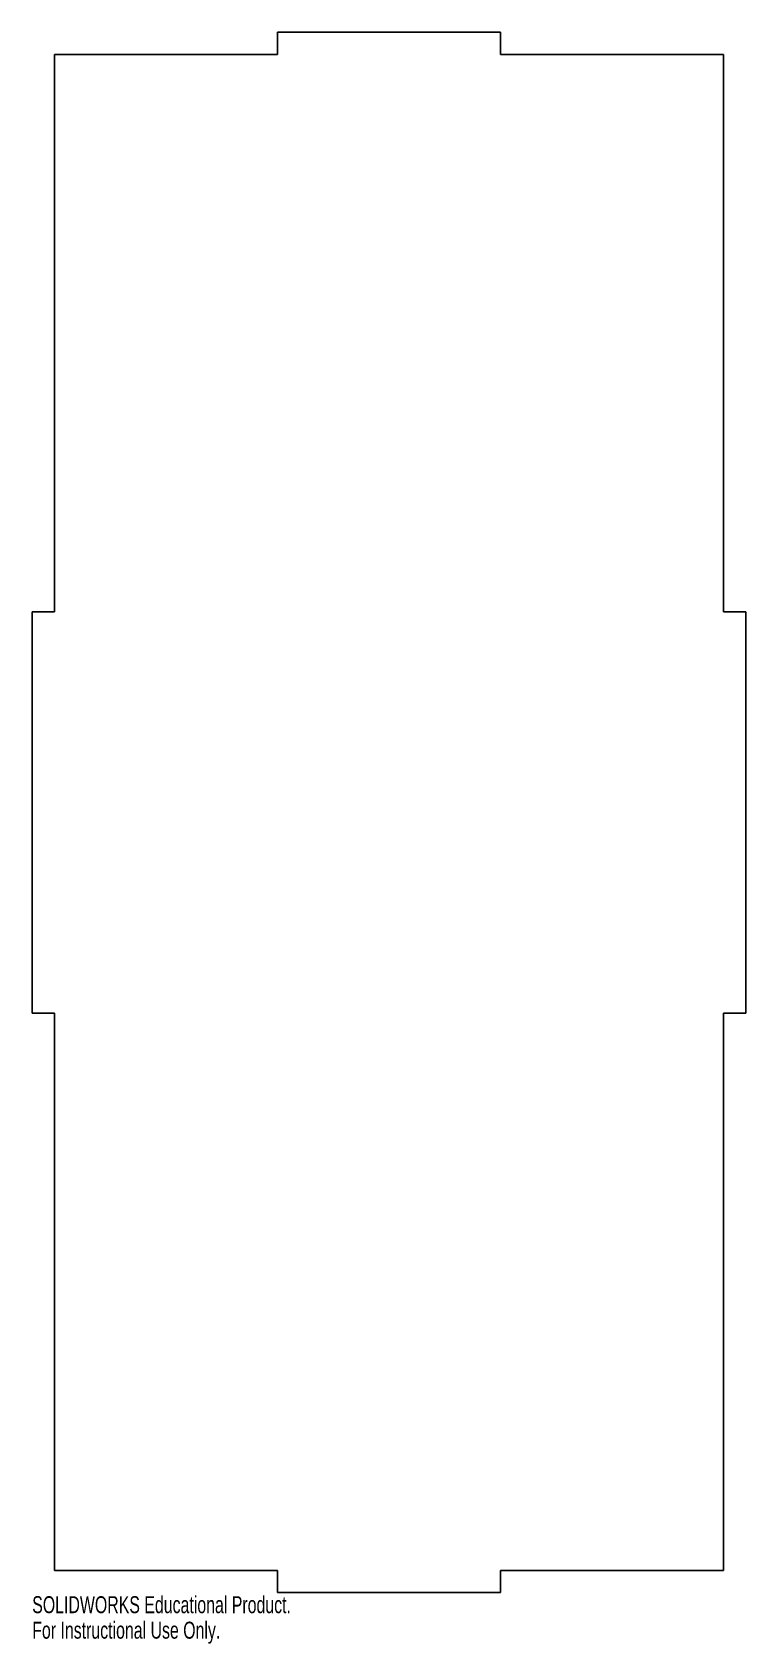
# Model space of a CAD drawing. Header units: inches. Extents: x -17.2 to -9.2, y -2.5 to 15.6.
import ezdxf

# ---------------------------------------------------------------- set-up
doc = ezdxf.new("R2010")
doc.units = ezdxf.units.IN
doc.header["$MEASUREMENT"] = 0
doc.styles.add('SLDTEXTSTYLE0', font='TXT', dxfattribs={"width": 0.7})

msp = doc.modelspace()

# ---------------------------------------------------------------- linework, layer by layer
at = {"color": 7, "linetype": 'Continuous', "lineweight": 25}
for p, q in [((-14.483, 15.597), (-11.983, 15.597)), ((-14.483, 15.597), (-14.483, 15.347)), ((-11.983, 15.597), (-11.983, 15.347)), ((-14.483, 15.347), (-16.983, 15.347)), ((-16.983, 9.097), (-16.983, 15.347)), ((-11.983, 15.347), (-9.483, 15.347)), ((-9.483, 9.097), (-9.483, 15.347)), ((-17.233, 4.597), (-17.233, 9.097)), ((-17.233, 9.097), (-16.983, 9.097)), ((-9.233, 9.097), (-9.483, 9.097)), ((-9.233, 9.097), (-9.233, 4.597)), ((-16.983, 4.597), (-17.233, 4.597)), ((-16.983, -1.653), (-16.983, 4.597)), ((-9.483, 4.597), (-9.483, -1.653)), ((-9.233, 4.597), (-9.483, 4.597)), ((-14.483, -1.653), (-16.983, -1.653)), ((-14.483, -1.903), (-14.483, -1.653)), ((-11.983, -1.903), (-11.983, -1.653)), ((-11.983, -1.653), (-9.483, -1.653)), ((-11.983, -1.903), (-14.483, -1.903))]:
    msp.add_line(p, q, dxfattribs=at)

# ---------------------------------------------------------------- texts
at = {"color": 7, "linetype": 'Continuous', "char_height": 0.1903, "attachment_point": 1, "style": 'SLDTEXTSTYLE0'}
for s, insert in [('SOLIDWORKS Educational Product.', (-17.233, -1.943)), ('For Instructional Use Only.', (-17.233, -2.229))]:
    msp.add_mtext(s, dxfattribs=dict(at, insert=insert))

doc.saveas('drawing.dxf')
